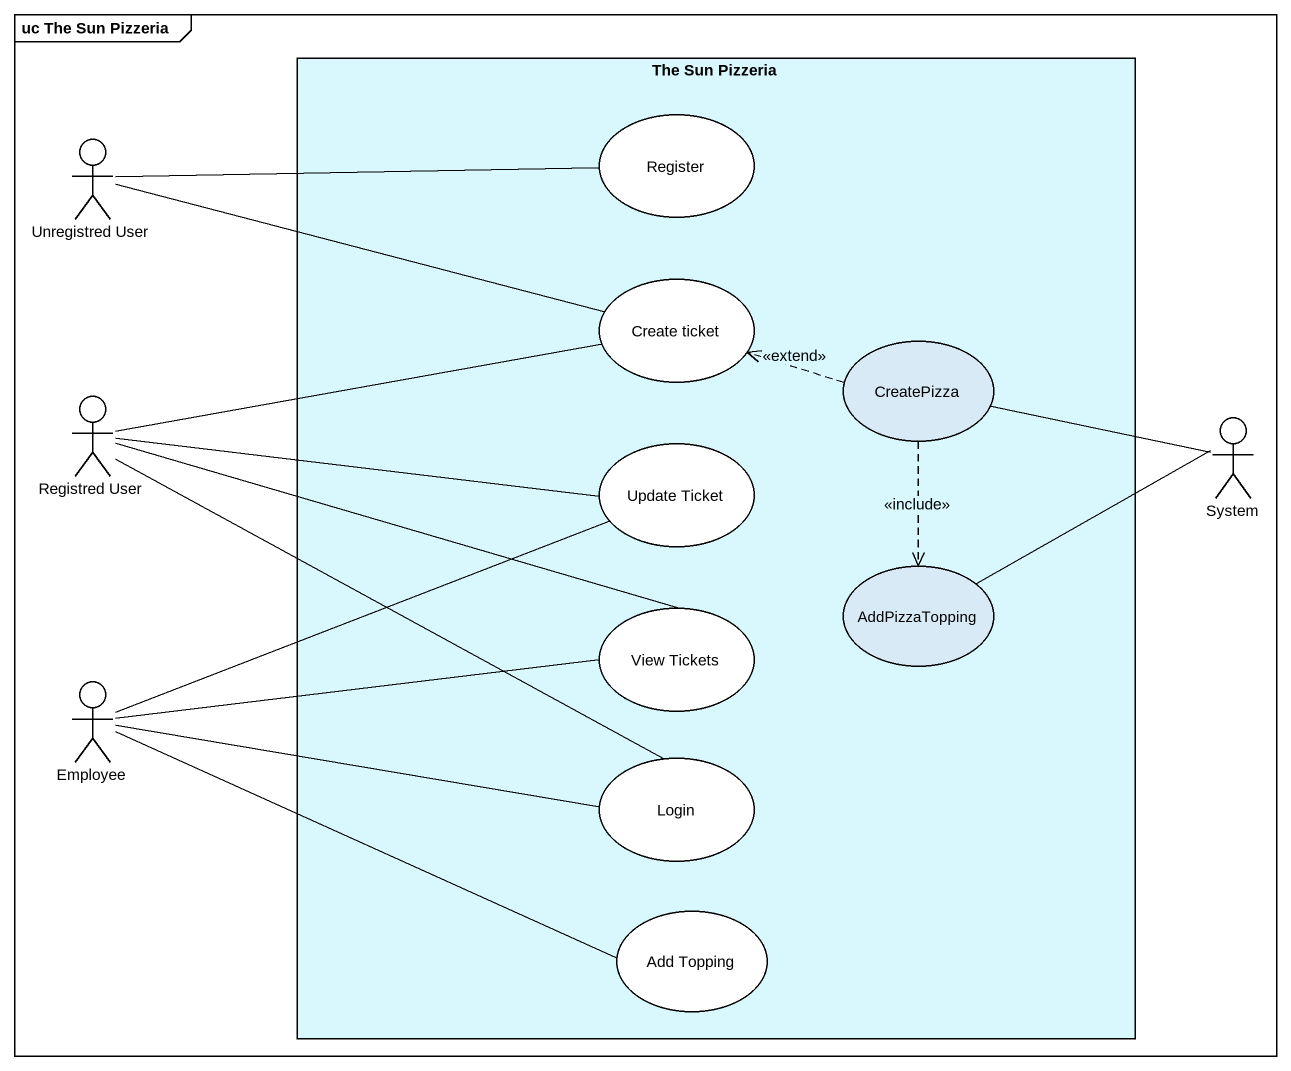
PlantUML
@startuml
mainframe uc The Sun Pizzeria
rectangle "The Sun Pizzeria" as The_Sun_Pizzeria #D8F8FE {
  usecase Register #FFFFFF
  usecase "Create ticket" as Create_ticket #FFFFFF
  usecase CreatePizza
  usecase "Update Ticket" as Update_Ticket #FFFFFF
  usecase "View Tickets" as View_Tickets #FFFFFF
  usecase AddPizzaTopping
  usecase Login #FFFFFF
  usecase "Add Topping" as Add_Topping #FFFFFF
}
actor "Unregistred User" as Unregistred_User
actor "Registred User" as Registred_User
actor System
actor Employee
Unregistred_User -right- Register
Unregistred_User -right- Create_ticket
CreatePizza .left.> Create_ticket : <<extend>>
CreatePizza ..> AddPizzaTopping : <<include>>
Registred_User -right- Create_ticket
Registred_User -right- Update_Ticket
Registred_User -right- View_Tickets
Registred_User -right- Login
System -left- CreatePizza
System -left- AddPizzaTopping
Employee -right- Update_Ticket
Employee -right- View_Tickets
Employee -right- Login
Employee -right- Add_Topping
@enduml
